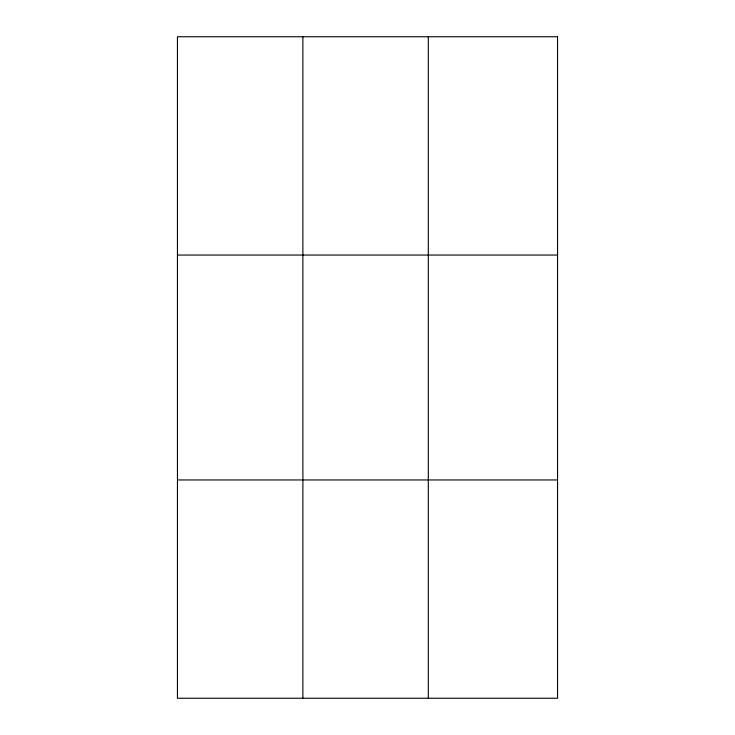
<?xml version="1.0" encoding="UTF-8"?>
<svg xmlns="http://www.w3.org/2000/svg" width="735" height="735" viewBox="0 0 735 735"><rect width="100%" height="100%" fill="white"/><g stroke="black" fill="none" stroke-linecap="round" stroke-linejoin="round"><path stroke-width="1.1" d="M302.884 698.25L302.884 36.75M428.312 698.25L428.312 36.75M177.457 255.045L557.543 255.045M177.457 479.955L557.543 479.955M557.543 36.75L557.543 698.25L177.457 698.25L177.457 36.75L557.543 36.75"/></g></svg>
